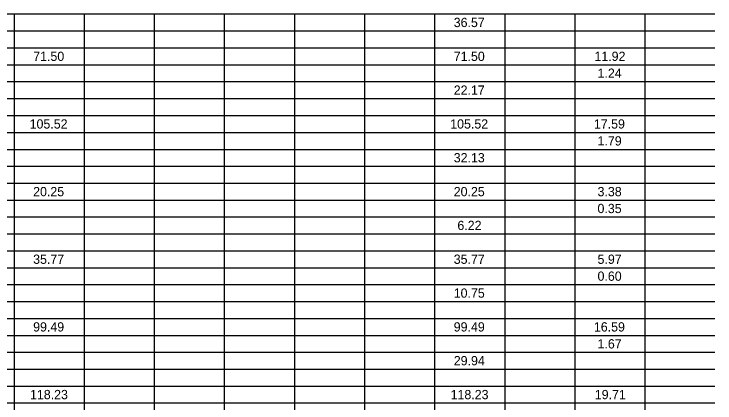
# Model space of a CAD drawing. Extents: x 0 to 34, y 0 to 22.
# Drawn here: x 10.81 to 21.4, y 10.76 to 16.64 of the extents above; entities that cross this region are included whole.
import ezdxf

# ---------------------------------------------------------------- set-up
doc = ezdxf.new("R2010")
doc.units = 0
doc.layers.add('Default', color=7, linetype='Continuous')

msp = doc.modelspace()

# ---------------------------------------------------------------- linework, layer by layer
at = {"layer": 'Default'}
for p, q in [((9.754, 16.643), (10.813, 16.643)), ((10.813, 16.643), (11.872, 16.643)), ((10.813, 16.643), (10.813, 16.387)), ((11.872, 16.643), (12.931, 16.643)), ((11.872, 16.643), (11.872, 16.387)), ((12.931, 16.643), (15.05, 16.643)), ((12.931, 16.643), (12.931, 16.387)), ((13.99, 16.643), (13.99, 16.387)), ((15.05, 16.643), (21.404, 16.643)), ((15.05, 16.643), (15.05, 16.387)), ((16.109, 16.643), (16.109, 16.387)), ((17.168, 16.643), (17.168, 16.387)), ((18.227, 16.643), (18.227, 16.387)), ((19.286, 16.643), (19.286, 16.387)), ((20.345, 16.643), (20.345, 16.387)), ((9.754, 16.387), (10.813, 16.387)), ((10.813, 16.387), (11.872, 16.387)), ((10.813, 16.387), (10.813, 16.131)), ((11.872, 16.387), (12.931, 16.387)), ((11.872, 16.387), (11.872, 16.131)), ((12.931, 16.387), (15.05, 16.387)), ((12.931, 16.387), (12.931, 16.131)), ((13.99, 16.387), (13.99, 16.131)), ((15.05, 16.387), (21.404, 16.387)), ((15.05, 16.387), (15.05, 16.131)), ((16.109, 16.387), (16.109, 16.131)), ((17.168, 16.387), (17.168, 16.131)), ((18.227, 16.387), (18.227, 16.131)), ((19.286, 16.387), (19.286, 16.131)), ((20.345, 16.387), (20.345, 16.131)), ((9.754, 16.131), (10.813, 16.131)), ((10.813, 16.131), (11.872, 16.131)), ((10.813, 16.131), (10.813, 15.876)), ((11.872, 16.131), (12.931, 16.131)), ((11.872, 16.131), (11.872, 15.876)), ((12.931, 16.131), (15.05, 16.131)), ((12.931, 16.131), (12.931, 15.876)), ((13.99, 16.131), (13.99, 15.876)), ((15.05, 16.131), (21.404, 16.131)), ((15.05, 16.131), (15.05, 15.876)), ((16.109, 16.131), (16.109, 15.876)), ((17.168, 16.131), (17.168, 15.876)), ((18.227, 16.131), (18.227, 15.876)), ((19.286, 16.131), (19.286, 15.876)), ((20.345, 16.131), (20.345, 15.876)), ((9.754, 15.876), (10.813, 15.876)), ((10.813, 15.876), (11.872, 15.876)), ((10.813, 15.876), (10.813, 15.62)), ((11.872, 15.876), (12.931, 15.876)), ((11.872, 15.876), (11.872, 15.62)), ((12.931, 15.876), (15.05, 15.876)), ((12.931, 15.876), (12.931, 15.62)), ((13.99, 15.876), (13.99, 15.62)), ((15.05, 15.876), (21.404, 15.876)), ((15.05, 15.876), (15.05, 15.62)), ((16.109, 15.876), (16.109, 15.62)), ((17.168, 15.876), (17.168, 15.62)), ((18.227, 15.876), (18.227, 15.62)), ((19.286, 15.876), (19.286, 15.62)), ((20.345, 15.876), (20.345, 15.62)), ((9.754, 15.62), (10.813, 15.62)), ((10.813, 15.62), (11.872, 15.62)), ((10.813, 15.62), (10.813, 15.364)), ((11.872, 15.62), (12.931, 15.62)), ((11.872, 15.62), (11.872, 15.364)), ((12.931, 15.62), (15.05, 15.62)), ((12.931, 15.62), (12.931, 15.364)), ((13.99, 15.62), (13.99, 15.364)), ((15.05, 15.62), (21.404, 15.62)), ((15.05, 15.62), (15.05, 15.364)), ((16.109, 15.62), (16.109, 15.364)), ((17.168, 15.62), (17.168, 15.364)), ((18.227, 15.62), (18.227, 15.364)), ((19.286, 15.62), (19.286, 15.364)), ((20.345, 15.62), (20.345, 15.364)), ((9.754, 15.364), (10.813, 15.364)), ((10.813, 15.364), (11.872, 15.364)), ((10.813, 15.364), (10.813, 15.109)), ((11.872, 15.364), (12.931, 15.364)), ((11.872, 15.364), (11.872, 15.109)), ((12.931, 15.364), (15.05, 15.364)), ((12.931, 15.364), (12.931, 15.109)), ((13.99, 15.364), (13.99, 15.109)), ((15.05, 15.364), (21.404, 15.364)), ((15.05, 15.364), (15.05, 15.109)), ((16.109, 15.364), (16.109, 15.109)), ((17.168, 15.364), (17.168, 15.109)), ((18.227, 15.364), (18.227, 15.109)), ((19.286, 15.364), (19.286, 15.109)), ((20.345, 15.364), (20.345, 15.109)), ((9.754, 15.109), (10.813, 15.109)), ((10.813, 15.109), (11.872, 15.109)), ((10.813, 15.109), (10.813, 14.853)), ((11.872, 15.109), (12.931, 15.109)), ((11.872, 15.109), (11.872, 14.853)), ((12.931, 15.109), (15.05, 15.109)), ((12.931, 15.109), (12.931, 14.853)), ((13.99, 15.109), (13.99, 14.853)), ((15.05, 15.109), (21.404, 15.109)), ((15.05, 15.109), (15.05, 14.853)), ((16.109, 15.109), (16.109, 14.853)), ((17.168, 15.109), (17.168, 14.853)), ((18.227, 15.109), (18.227, 14.853)), ((19.286, 15.109), (19.286, 14.853)), ((20.345, 15.109), (20.345, 14.853)), ((9.754, 14.853), (10.813, 14.853)), ((10.813, 14.853), (11.872, 14.853)), ((10.813, 14.853), (10.813, 14.597)), ((11.872, 14.853), (12.931, 14.853)), ((11.872, 14.853), (11.872, 14.597)), ((12.931, 14.853), (15.05, 14.853)), ((12.931, 14.853), (12.931, 14.597)), ((13.99, 14.853), (13.99, 14.597)), ((15.05, 14.853), (21.404, 14.853)), ((15.05, 14.853), (15.05, 14.597)), ((16.109, 14.853), (16.109, 14.597)), ((17.168, 14.853), (17.168, 14.597)), ((18.227, 14.853), (18.227, 14.597)), ((19.286, 14.853), (19.286, 14.597)), ((20.345, 14.853), (20.345, 14.597)), ((9.754, 14.597), (10.813, 14.597)), ((10.813, 14.597), (11.872, 14.597)), ((10.813, 14.597), (10.813, 14.342)), ((11.872, 14.597), (12.931, 14.597)), ((11.872, 14.597), (11.872, 14.342)), ((12.931, 14.597), (15.05, 14.597)), ((12.931, 14.597), (12.931, 14.342)), ((13.99, 14.597), (13.99, 14.342)), ((15.05, 14.597), (21.404, 14.597)), ((15.05, 14.597), (15.05, 14.342)), ((16.109, 14.597), (16.109, 14.342)), ((17.168, 14.597), (17.168, 14.342)), ((18.227, 14.597), (18.227, 14.342)), ((19.286, 14.597), (19.286, 14.342)), ((20.345, 14.597), (20.345, 14.342)), ((9.754, 14.342), (10.813, 14.342)), ((10.813, 14.342), (11.872, 14.342)), ((10.813, 14.342), (10.813, 14.086)), ((11.872, 14.342), (12.931, 14.342)), ((11.872, 14.342), (11.872, 14.086)), ((12.931, 14.342), (15.05, 14.342)), ((12.931, 14.342), (12.931, 14.086)), ((13.99, 14.342), (13.99, 14.086)), ((15.05, 14.342), (21.404, 14.342)), ((15.05, 14.342), (15.05, 14.086)), ((16.109, 14.342), (16.109, 14.086)), ((17.168, 14.342), (17.168, 14.086)), ((18.227, 14.342), (18.227, 14.086)), ((19.286, 14.342), (19.286, 14.086)), ((20.345, 14.342), (20.345, 14.086)), ((9.754, 14.086), (10.813, 14.086)), ((10.813, 14.086), (11.872, 14.086)), ((10.813, 14.086), (10.813, 13.83)), ((11.872, 14.086), (12.931, 14.086)), ((11.872, 14.086), (11.872, 13.83)), ((12.931, 14.086), (15.05, 14.086)), ((12.931, 14.086), (12.931, 13.83)), ((13.99, 14.086), (13.99, 13.83)), ((15.05, 14.086), (21.404, 14.086)), ((15.05, 14.086), (15.05, 13.83)), ((16.109, 14.086), (16.109, 13.83)), ((17.168, 14.086), (17.168, 13.83)), ((18.227, 14.086), (18.227, 13.83)), ((19.286, 14.086), (19.286, 13.83)), ((20.345, 14.086), (20.345, 13.83)), ((9.754, 13.83), (10.813, 13.83)), ((10.813, 13.83), (11.872, 13.83)), ((10.813, 13.83), (10.813, 13.575)), ((11.872, 13.83), (12.931, 13.83)), ((11.872, 13.83), (11.872, 13.575)), ((12.931, 13.83), (15.05, 13.83)), ((12.931, 13.83), (12.931, 13.575)), ((13.99, 13.83), (13.99, 13.575)), ((15.05, 13.83), (21.404, 13.83)), ((15.05, 13.83), (15.05, 13.575)), ((16.109, 13.83), (16.109, 13.575)), ((17.168, 13.83), (17.168, 13.575)), ((18.227, 13.83), (18.227, 13.575)), ((19.286, 13.83), (19.286, 13.575)), ((20.345, 13.83), (20.345, 13.575)), ((9.754, 13.575), (10.813, 13.575)), ((10.813, 13.575), (11.872, 13.575)), ((10.813, 13.575), (10.813, 13.319)), ((11.872, 13.575), (12.931, 13.575)), ((11.872, 13.575), (11.872, 13.319)), ((12.931, 13.575), (15.05, 13.575)), ((12.931, 13.575), (12.931, 13.319)), ((13.99, 13.575), (13.99, 13.319)), ((15.05, 13.575), (21.404, 13.575)), ((15.05, 13.575), (15.05, 13.319)), ((16.109, 13.575), (16.109, 13.319)), ((17.168, 13.575), (17.168, 13.319)), ((18.227, 13.575), (18.227, 13.319)), ((19.286, 13.575), (19.286, 13.319)), ((20.345, 13.575), (20.345, 13.319)), ((9.754, 13.319), (10.813, 13.319)), ((10.813, 13.319), (11.872, 13.319)), ((10.813, 13.319), (10.813, 13.063)), ((11.872, 13.319), (12.931, 13.319)), ((11.872, 13.319), (11.872, 13.063)), ((12.931, 13.319), (15.05, 13.319)), ((12.931, 13.319), (12.931, 13.063)), ((13.99, 13.319), (13.99, 13.063)), ((15.05, 13.319), (21.404, 13.319)), ((15.05, 13.319), (15.05, 13.063)), ((16.109, 13.319), (16.109, 13.063)), ((17.168, 13.319), (17.168, 13.063)), ((18.227, 13.319), (18.227, 13.063)), ((19.286, 13.319), (19.286, 13.063)), ((20.345, 13.319), (20.345, 13.063)), ((9.754, 13.063), (10.813, 13.063)), ((10.813, 13.063), (11.872, 13.063)), ((10.813, 13.063), (10.813, 12.808)), ((11.872, 13.063), (12.931, 13.063)), ((11.872, 13.063), (11.872, 12.808)), ((12.931, 13.063), (15.05, 13.063)), ((12.931, 13.063), (12.931, 12.808)), ((13.99, 13.063), (13.99, 12.808)), ((15.05, 13.063), (21.404, 13.063)), ((15.05, 13.063), (15.05, 12.808)), ((16.109, 13.063), (16.109, 12.808)), ((17.168, 13.063), (17.168, 12.808)), ((18.227, 13.063), (18.227, 12.808)), ((19.286, 13.063), (19.286, 12.808)), ((20.345, 13.063), (20.345, 12.808)), ((9.754, 12.808), (10.813, 12.808)), ((10.813, 12.808), (11.872, 12.808)), ((10.813, 12.808), (10.813, 12.552)), ((11.872, 12.808), (12.931, 12.808)), ((11.872, 12.808), (11.872, 12.552)), ((12.931, 12.808), (15.05, 12.808)), ((12.931, 12.808), (12.931, 12.552)), ((13.99, 12.808), (13.99, 12.552)), ((15.05, 12.808), (21.404, 12.808)), ((15.05, 12.808), (15.05, 12.552)), ((16.109, 12.808), (16.109, 12.552)), ((17.168, 12.808), (17.168, 12.552)), ((18.227, 12.808), (18.227, 12.552)), ((19.286, 12.808), (19.286, 12.552)), ((20.345, 12.808), (20.345, 12.552)), ((9.754, 12.552), (10.813, 12.552)), ((10.813, 12.552), (11.872, 12.552)), ((10.813, 12.552), (10.813, 12.297)), ((11.872, 12.552), (12.931, 12.552)), ((11.872, 12.552), (11.872, 12.297)), ((12.931, 12.552), (15.05, 12.552)), ((12.931, 12.552), (12.931, 12.297)), ((13.99, 12.552), (13.99, 12.297)), ((15.05, 12.552), (21.404, 12.552)), ((15.05, 12.552), (15.05, 12.297)), ((16.109, 12.552), (16.109, 12.297)), ((17.168, 12.552), (17.168, 12.297)), ((18.227, 12.552), (18.227, 12.297)), ((19.286, 12.552), (19.286, 12.297)), ((20.345, 12.552), (20.345, 12.297)), ((9.754, 12.297), (10.813, 12.297)), ((10.813, 12.297), (11.872, 12.297)), ((10.813, 12.297), (10.813, 12.041)), ((11.872, 12.297), (12.931, 12.297)), ((11.872, 12.297), (11.872, 12.041)), ((12.931, 12.297), (15.05, 12.297)), ((12.931, 12.297), (12.931, 12.041)), ((13.99, 12.297), (13.99, 12.041)), ((15.05, 12.297), (21.404, 12.297)), ((15.05, 12.297), (15.05, 12.041)), ((16.109, 12.297), (16.109, 12.041)), ((17.168, 12.297), (17.168, 12.041)), ((18.227, 12.297), (18.227, 12.041)), ((19.286, 12.297), (19.286, 12.041)), ((20.345, 12.297), (20.345, 12.041)), ((9.754, 12.041), (10.813, 12.041)), ((10.813, 12.041), (11.872, 12.041)), ((10.813, 12.041), (10.813, 11.785)), ((11.872, 12.041), (12.931, 12.041)), ((11.872, 12.041), (11.872, 11.785)), ((12.931, 12.041), (15.05, 12.041)), ((12.931, 12.041), (12.931, 11.785)), ((13.99, 12.041), (13.99, 11.785)), ((15.05, 12.041), (21.404, 12.041)), ((15.05, 12.041), (15.05, 11.785)), ((16.109, 12.041), (16.109, 11.785)), ((17.168, 12.041), (17.168, 11.785)), ((18.227, 12.041), (18.227, 11.785)), ((19.286, 12.041), (19.286, 11.785)), ((20.345, 12.041), (20.345, 11.785)), ((9.754, 11.785), (10.813, 11.785)), ((10.813, 11.785), (11.872, 11.785)), ((10.813, 11.785), (10.813, 11.53)), ((11.872, 11.785), (12.931, 11.785)), ((11.872, 11.785), (11.872, 11.53)), ((12.931, 11.785), (15.05, 11.785)), ((12.931, 11.785), (12.931, 11.53)), ((13.99, 11.785), (13.99, 11.53)), ((15.05, 11.785), (21.404, 11.785)), ((15.05, 11.785), (15.05, 11.53)), ((16.109, 11.785), (16.109, 11.53)), ((17.168, 11.785), (17.168, 11.53)), ((18.227, 11.785), (18.227, 11.53)), ((19.286, 11.785), (19.286, 11.53)), ((20.345, 11.785), (20.345, 11.53)), ((9.754, 11.53), (10.813, 11.53)), ((10.813, 11.53), (11.872, 11.53)), ((10.813, 11.53), (10.813, 11.274)), ((11.872, 11.53), (12.931, 11.53)), ((11.872, 11.53), (11.872, 11.274)), ((12.931, 11.53), (15.05, 11.53)), ((12.931, 11.53), (12.931, 11.274)), ((13.99, 11.53), (13.99, 11.274)), ((15.05, 11.53), (21.404, 11.53)), ((15.05, 11.53), (15.05, 11.274)), ((16.109, 11.53), (16.109, 11.274)), ((17.168, 11.53), (17.168, 11.274)), ((18.227, 11.53), (18.227, 11.274)), ((19.286, 11.53), (19.286, 11.274)), ((20.345, 11.53), (20.345, 11.274)), ((9.754, 11.274), (10.813, 11.274)), ((10.813, 11.274), (11.872, 11.274)), ((10.813, 11.274), (10.813, 11.018)), ((11.872, 11.274), (12.931, 11.274)), ((11.872, 11.274), (11.872, 11.018)), ((12.931, 11.274), (15.05, 11.274)), ((12.931, 11.274), (12.931, 11.018)), ((13.99, 11.274), (13.99, 11.018)), ((15.05, 11.274), (21.404, 11.274)), ((15.05, 11.274), (15.05, 11.018)), ((16.109, 11.274), (16.109, 11.018)), ((17.168, 11.274), (17.168, 11.018)), ((18.227, 11.274), (18.227, 11.018)), ((19.286, 11.274), (19.286, 11.018)), ((20.345, 11.274), (20.345, 11.018)), ((9.754, 11.018), (10.813, 11.018)), ((10.813, 11.018), (11.872, 11.018)), ((10.813, 11.018), (10.813, 10.763)), ((11.872, 11.018), (12.931, 11.018)), ((11.872, 11.018), (11.872, 10.763)), ((12.931, 11.018), (15.05, 11.018)), ((12.931, 11.018), (12.931, 10.763)), ((13.99, 11.018), (13.99, 10.763)), ((15.05, 11.018), (21.404, 11.018)), ((15.05, 11.018), (15.05, 10.763)), ((16.109, 11.018), (16.109, 10.763)), ((17.168, 11.018), (17.168, 10.763)), ((18.227, 11.018), (18.227, 10.763)), ((19.286, 11.018), (19.286, 10.763)), ((20.345, 11.018), (20.345, 10.763)), ((9.754, 10.763), (10.813, 10.763)), ((10.813, 10.763), (11.872, 10.763)), ((10.813, 10.763), (10.813, 10.507)), ((11.872, 10.763), (12.931, 10.763)), ((11.872, 10.763), (11.872, 10.507)), ((12.931, 10.763), (15.05, 10.763)), ((12.931, 10.763), (12.931, 10.507)), ((13.99, 10.763), (13.99, 10.507)), ((15.05, 10.763), (21.404, 10.763)), ((15.05, 10.763), (15.05, 10.507)), ((16.109, 10.763), (16.109, 10.507)), ((17.168, 10.763), (17.168, 10.507)), ((18.227, 10.763), (18.227, 10.507)), ((19.286, 10.763), (19.286, 10.507)), ((20.345, 10.763), (20.345, 10.507))]:
    msp.add_line(p, q, dxfattribs=at)

# ---------------------------------------------------------------- texts
for s, p in [('36.57', (17.457, 16.445)), ('71.50', (11.103, 15.933)), ('71.50', (17.457, 15.933)), ('11.92', (19.583, 15.933)), ('1.24', (19.63, 15.678)), ('22.17', (17.457, 15.422)), ('105.52', (11.049, 14.911)), ('105.52', (17.404, 14.911)), ('17.59', (19.575, 14.911)), ('1.79', (19.63, 14.655)), ('32.13', (17.457, 14.4)), ('20.25', (11.102, 13.888)), ('20.25', (17.457, 13.888)), ('3.38', (19.63, 13.888)), ('0.35', (19.629, 13.633)), ('6.22', (17.512, 13.377)), ('35.77', (11.102, 12.866)), ('35.77', (17.457, 12.866)), ('5.97', (19.63, 12.866)), ('0.60', (19.63, 12.61)), ('10.75', (17.457, 12.354)), ('99.49', (11.102, 11.843)), ('99.49', (17.457, 11.843)), ('16.59', (19.575, 11.843)), ('1.67', (19.63, 11.587)), ('29.94', (17.458, 11.332)), ('118.23', (11.055, 10.82)), ('118.23', (17.41, 10.82)), ('19.71', (19.589, 10.82))]:
    msp.add_text(s, height=0.14, dxfattribs=at).set_placement(p)

doc.saveas('drawing.dxf')
